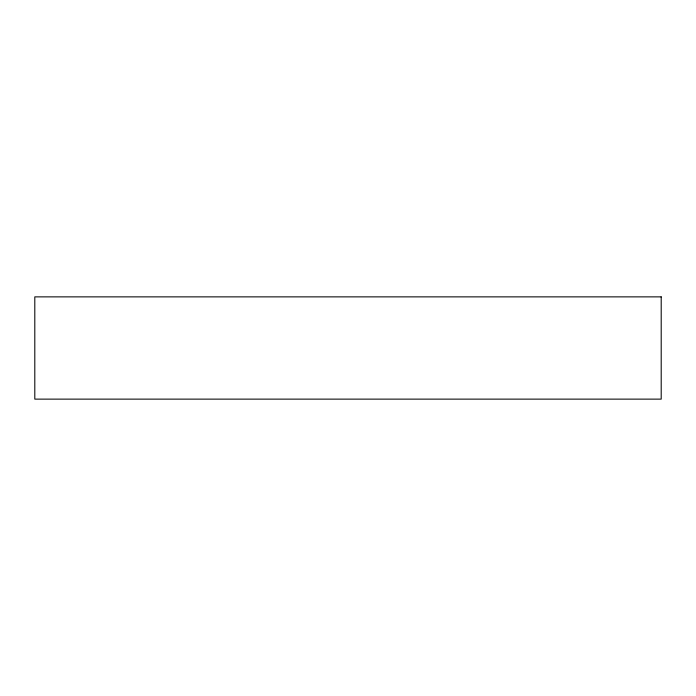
<?xml version="1.0" encoding="UTF-8"?>
<svg xmlns="http://www.w3.org/2000/svg" width="696" height="696" viewBox="0 0 696 696"><rect width="100%" height="100%" fill="white"/><g stroke="black" fill="none" stroke-linecap="round" stroke-linejoin="round"><path stroke-width="1.04" d="M661.2 296.87L34.8 296.87L34.8 399.13L661.2 399.13L661.2 296.87"/></g></svg>
